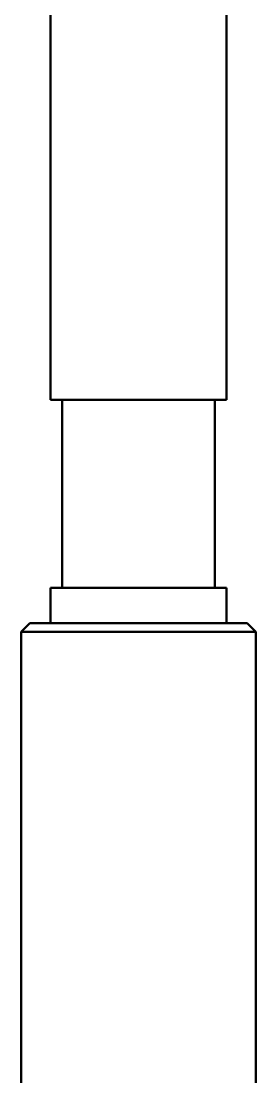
# Paper-space layout 'Layout1' of a CAD drawing. Header units: millimetres. Extents: x 0 to 420, y 0 to 297.
# Drawn here: x 230.36 to 234.36, y 150.67 to 168.65 of the extents above; entities that cross this region are included whole.
import ezdxf

# ---------------------------------------------------------------- set-up
doc = ezdxf.new("R2010")
doc.units = ezdxf.units.MM
doc.layers.add('170', color=7, linetype='Continuous', true_color=0xffffff)

psp = doc.layouts.get("Layout1")

# ---------------------------------------------------------------- linework, layer by layer
at = {"layer": '170', "color": 155, "linetype": 'Continuous', "lineweight": 50}
for p, q in [((230.855, 181.996), (230.855, 162.196)), ((233.855, 162.196), (233.855, 181.996)), ((231.055, 162.196), (231.055, 158.996)), ((233.655, 158.996), (233.655, 162.196)), ((230.855, 158.996), (230.855, 158.396)), ((233.855, 158.396), (233.855, 158.996)), ((230.505, 158.396), (230.355, 158.246)), ((234.355, 158.246), (234.205, 158.396)), ((230.355, 158.246), (230.355, 150.046)), ((234.355, 150.046), (234.355, 158.246))]:
    psp.add_line(p, q, dxfattribs=at)
for points, knots in [([(233.855, 162.196), (233.741, 162.196), (232.929, 162.196), (231.781, 162.196), (230.97, 162.196), (230.855, 162.196)], [0, 0, 0.038075, 0.308673, 0.691347, 0.961939, 1, 1]), ([(233.855, 158.996), (233.741, 158.996), (232.929, 158.996), (231.781, 158.996), (230.97, 158.996), (230.855, 158.996)], [0, 0, 0.038075, 0.308673, 0.691347, 0.961939, 1, 1]), ([(230.505, 158.396), (230.938, 158.396), (231.43, 158.396), (232.677, 158.396), (233.28, 158.396), (234.094, 158.396), (234.205, 158.396)], [0, 0, 0.116973, 0.249997, 0.586822, 0.749997, 0.969843, 1, 1]), ([(234.355, 158.246), (234.235, 158.246), (233.355, 158.246), (232.008, 158.246), (230.823, 158.246), (230.355, 158.246)], [0, 0, 0.030153, 0.25, 0.586827, 0.883025, 1, 1])]:
    psp.add_open_spline(points, degree=1, knots=knots, dxfattribs=at)

doc.saveas('drawing.dxf')
